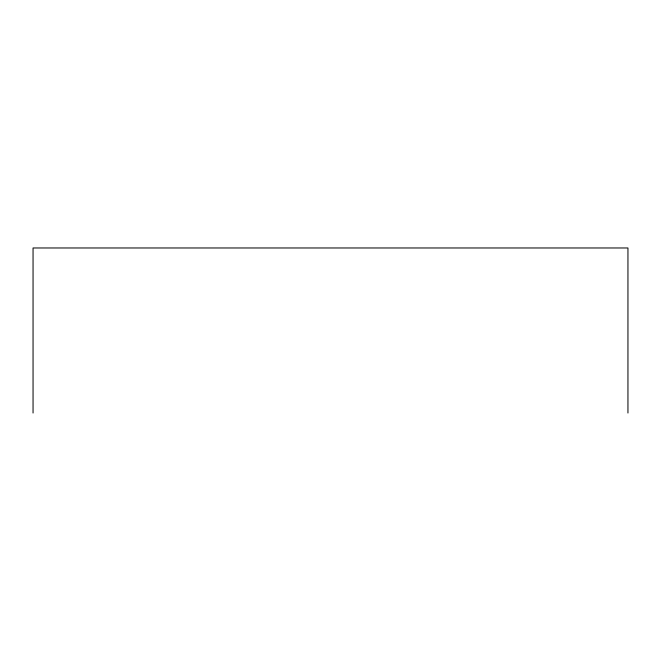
<?xml version="1.0" encoding="UTF-8"?>
<svg xmlns="http://www.w3.org/2000/svg" width="661" height="661" viewBox="0 0 661 661"><rect width="100%" height="100%" fill="white"/><g stroke="black" fill="none" stroke-linecap="round" stroke-linejoin="round"><path stroke-width="0.99" d="M627.95 413.026L627.95 247.974L33.05 247.974L33.05 413.026"/></g></svg>
